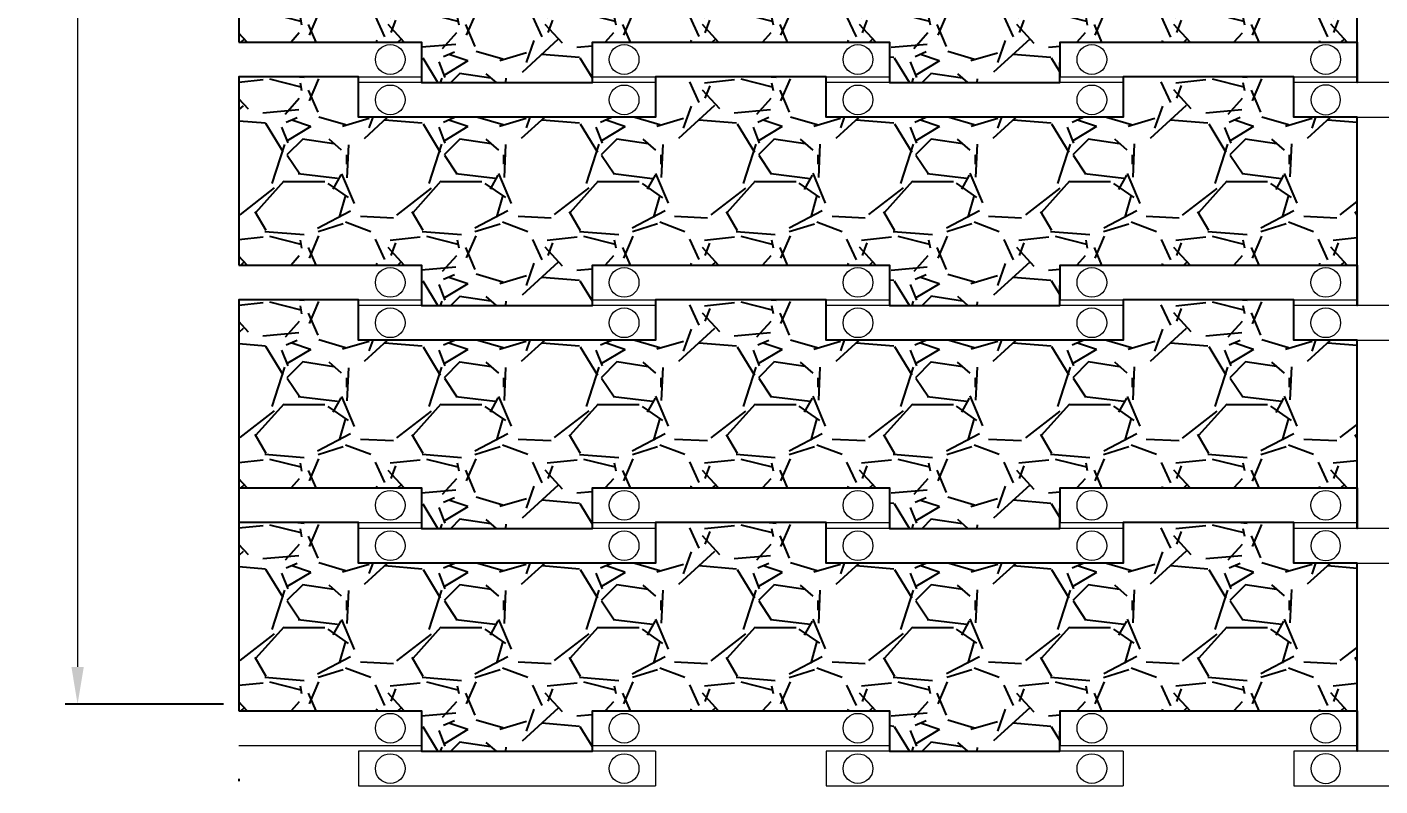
# Model space of a CAD drawing. Header units: millimetres. Extents: x 2161 to 3506, y -1213 to -250.
# Drawn here: x 2323.9 to 2378.6, y -416.3 to -385.6 of the extents above; entities that cross this region are included whole.
import ezdxf

# ---------------------------------------------------------------- set-up
doc = ezdxf.new("R2010")
doc.units = ezdxf.units.MM
doc.linetypes.add('DASHDOT', pattern=[25.4, 12.7, -6.35, 0, -6.35])
doc.styles.add('стиль', font='TAHOMA.TTF')
doc.dimstyles.new('Копия DIN', dxfattribs={"dimtxt": 2, "dimasz": 2.5, "dimexe": 0.5, "dimexo": 0.625, "dimtad": 0, "dimdec": 0, "dimlfac": 100, "dimzin": 4, "dimdsep": 46, "dimtxsty": 'стиль', "dimcen": 2.5, "dimclre": 256, "dimclrt": 256, "dimadec": 0, "dimazin": 2, "dimtfac": 1, "dimtdec": 0, "dimtmove": 0, "dimatfit": 3, "dimfxl": 0, "dimtvp": 1, "dimtolj": 1, "dimtzin": 0, "dimlwd": 0, "dimarcsym": 0})

# ---------------------------------------------------------------- blocks, each defined once
blk = doc.blocks.new('рядст22')
at = {"lineweight": 15}
h = blk.add_hatch(color=9, dxfattribs=at)
edge = h.paths.add_edge_path()
edge.add_arc((3498.654323194866, -915.3758290126847), 0.6, 0, 360)
h = blk.add_hatch(color=9, dxfattribs=at)
edge = h.paths.add_edge_path()
edge.add_arc((3508.104323194866, -915.3758290126847), 0.6, 0, 360)
h = blk.add_hatch(color=9, dxfattribs=at)
edge = h.paths.add_edge_path()
edge.add_arc((3508.104323194866, -915.3758290126847), 0.6, 0, 360)
h = blk.add_hatch(color=9, dxfattribs=at)
edge = h.paths.add_edge_path()
edge.add_arc((3517.554323194865, -915.3758290126847), 0.6, 0, 360)
h = blk.add_hatch(color=9, dxfattribs=at)
edge = h.paths.add_edge_path()
edge.add_arc((3527.004323194865, -915.3758290126847), 0.6, 0, 360)
h = blk.add_hatch(color=9, dxfattribs=at)
edge = h.paths.add_edge_path()
edge.add_arc((3527.004323194865, -915.3758290126847), 0.6, 0, 360)
h = blk.add_hatch(color=9, dxfattribs=at)
edge = h.paths.add_edge_path()
edge.add_arc((3536.454323194865, -915.3758290126847), 0.6, 0, 360)
h = blk.add_hatch(color=9, dxfattribs=at)
edge = h.paths.add_edge_path()
edge.add_arc((3498.654323194866, -917.0058290126846), 0.6, 0, 360)
h = blk.add_hatch(color=9, dxfattribs=at)
edge = h.paths.add_edge_path()
edge.add_arc((3508.104323194866, -917.0058290126846), 0.6, 0, 360)
h = blk.add_hatch(color=9, dxfattribs=at)
edge = h.paths.add_edge_path()
edge.add_arc((3517.554323194865, -917.0058290126846), 0.6, 0, 360)
h = blk.add_hatch(color=9, dxfattribs=at)
edge = h.paths.add_edge_path()
edge.add_arc((3527.004323194865, -917.0058290126846), 0.6, 0, 360)
at = {"color": 7, "lineweight": 15}
for p, q in [((3487.922065069391, -914.6758290126846), (3499.922065069391, -914.6758290126845)), ((3487.922065069391, -916.0758290126847), (3487.922065069391, -914.6758290126846)), ((3499.922065069391, -916.0758290126847), (3499.922065069391, -914.6758290126846)), ((3506.822065069391, -914.6758290126846), (3518.82206506939, -914.6758290126845)), ((3506.822065069391, -916.0758290126847), (3506.822065069391, -914.6758290126846)), ((3518.822065069391, -916.0758290126847), (3518.822065069391, -914.6758290126846)), ((3525.72206506939, -914.6758290126846), (3537.72206506939, -914.6758290126845)), ((3525.72206506939, -916.0758290126847), (3525.72206506939, -914.6758290126846)), ((3537.72206506939, -916.0758290126847), (3537.72206506939, -914.6758290126846)), ((3499.922065069391, -916.0758290126845), (3487.922065069391, -916.0758290126847)), ((3518.82206506939, -916.0758290126845), (3506.822065069391, -916.0758290126847)), ((3537.72206506939, -916.0758290126845), (3525.72206506939, -916.0758290126847)), ((3497.372065069391, -916.3058290126845), (3509.37206506939, -916.3058290126844)), ((3497.372065069391, -917.7058290126846), (3497.372065069391, -916.3058290126845)), ((3509.372065069391, -917.7058290126846), (3509.372065069391, -916.3058290126845)), ((3516.27206506939, -916.3058290126845), (3528.27206506939, -916.3058290126844)), ((3516.27206506939, -917.7058290126846), (3516.27206506939, -916.3058290126845)), ((3528.27206506939, -917.7058290126846), (3528.27206506939, -916.3058290126845)), ((3509.37206506939, -917.7058290126844), (3497.372065069391, -917.7058290126846)), ((3528.27206506939, -917.7058290126844), (3516.27206506939, -917.7058290126846))]:
    blk.add_line(p, q, dxfattribs=at)
for centre in [(3489.204323194866, -915.3758290126847), (3498.654323194866, -915.3758290126847), (3508.104323194866, -915.3758290126847), (3508.104323194866, -915.3758290126847), (3517.554323194865, -915.3758290126847), (3527.004323194865, -915.3758290126847), (3527.004323194865, -915.3758290126847), (3536.454323194865, -915.3758290126847), (3498.654323194866, -917.0058290126846), (3508.104323194866, -917.0058290126846), (3517.554323194865, -917.0058290126846), (3527.004323194865, -917.0058290126846)]:
    blk.add_circle(centre, 0.6, dxfattribs=at)
blk = doc.blocks.new('*D453')
at = {"linetype": 'ByBlock', "lineweight": -2}
for p, q in [((2331.8555523496, -332.9504676574436), (2325.466018987475, -332.9504676574436)), ((2331.855552349599, -412.9504676574436), (2325.466018987475, -412.9504676574436))]:
    blk.add_line(p, q, dxfattribs=at)
at = {"color": 0, "linetype": 'ByBlock', "lineweight": 0}
blk.add_line((2325.966018987475, -334.4504676574436), (2325.966018987475, -411.4504676574436), dxfattribs=at)
at = {"color": 0, "lineweight": -2}
for points in [[(2325.716018987475, -334.4504676574436), (2326.216018987475, -334.4504676574436), (2325.966018987475, -332.9504676574436)], [(2325.716018987475, -411.4504676574436), (2326.216018987475, -411.4504676574436), (2325.966018987475, -412.9504676574436)]]:
    blk.add_solid(points, dxfattribs=at)
at = {"layer": 'Defpoints', "color": 0, "lineweight": -2}
for p in [(2332.4805523496, -332.9504676574436), (2325.966018987475, -412.9504676574436), (2332.480552349599, -412.9504676574436)]:
    blk.add_point(p, dxfattribs=at)
at = {"lineweight": 0, "insert": (2324.711217107018, -372.9504676574433), "char_height": 1.2, "attachment_point": 5, "rotation": 90, "style": 'стиль'}
blk.add_mtext('\\A1;8000', dxfattribs=at)

msp = doc.modelspace()

# ---------------------------------------------------------------- hatches: boundary and pattern name
at = {"linetype": 'ByBlock', "lineweight": -2}
h = msp.add_hatch(dxfattribs=at)
h.set_pattern_fill('GRAVEL', color=256, scale=0.25, style=0)
h.set_pattern_definition([(228.0128, (4.572, 33.35), (-50.80004316474002, -57.15007022378144), [0.8543025, -84.57625]), (184.9697, (4.0005, 32.715), (76.20012326544781, 6.349955188468646), [1.4660125, -145.135]), (132.5104, (2.54, 32.588), (63.49995379582924, -69.85006823115103), [1.033705, -102.33675]), (267.2737, (0.0635, 31.0005), (6.349972427070432, 126.9999591334161), [1.3350125, -132.166]), (292.8337, (0, 29.667), (-31.75009013875476, 76.20004332512778), [1.309085, -129.5995]), (357.2737, (0.508, 28.4605), (-126.9999591334161, 6.349972427070438), [1.3350125, -132.166]), (37.6942, (1.8415, 28.397), (-82.55005215309983, -63.49994339246223), [1.765485, -174.78275]), (72.2553, (3.2385, 29.4765), (44.45008891366799, 139.700040515091), [1.6668, -165.01325]), (121.4296, (3.7465, 31.064), (-50.8000130881612, 82.54990289993172), [1.3395325, -132.61375]), (175.2364, (3.048, 32.207), (69.84994513263614, -6.349940406802889), [1.5292825, -74.93474999999998]), (222.3974, (1.524, 32.334), (-76.20000229309927, -69.84990912659242), [1.977695, -195.792]), (138.8141, (6.35, 30.937), (-44.44997168556184, 38.09994139281001), [0.6750125, -66.8265]), (171.4692, (5.842000000000001, 31.3815), (82.5498739889785, -12.70003200011425), [1.284204999999999, -127.1365]), (225, (4.572, 31.572), (-1.332267629550188e-15, -6.349995671750493), [0.8980225000000001, -8.082225]), (203.1986, (4.1275, 32.334), (31.75010706397708, 12.70005568576566), [0.4836025, -47.87649999999999]), (291.8014, (3.683, 32.1435), (-6.350004454736273, 19.05001227182966), [0.6839149999999999, -33.512]), (30.9638, (3.937, 31.5085), (19.04997988702057, 12.70000989665138), [1.1108, -35.91574999999998]), (161.5651, (4.8895, 32.08), (12.70000579545245, -6.349990556162692), [0.8032175, -19.27725]), (16.38950000000001, (0, 32.1435), (63.50003503492338, 19.04996037491951), [1.12522, -111.397]), (70.3462, (1.0795, 32.461), (-25.39992922169127, -69.8499012213625), [0.9439975, -93.45549999999999]), (293.1986, (4.8895, 33.35), (-12.70005568576566, 31.75010706397708), [0.9672, -47.393]), (343.6105, (5.270499999999999, 32.461), (-63.50003503492337, 19.04996037491953), [1.12522, -111.397]), (339.444, (0, 28.2065), (-31.75003941063978, 12.69998459012534), [1.0850875, -53.16925000000001]), (294.7751, (1.016, 27.8255), (-31.7499260090671, 69.84996756539168), [0.9091799999999997, -90.00899999999997]), (66.80140000000002, (4.953, 27), (12.70005568576567, 31.75010706397708), [0.9672, -47.393]), (17.35400000000001, (5.334, 27.889), (-82.5500044546499, -25.39996168901408), [1.0644575, -105.381]), (69.444, (1.8415, 27), (-12.69998459012536, -31.75003941063977), [0.5425449999999999, -53.712]), (101.3099, (4.572, 27), (-6.349968657218371, 25.39991865225655), [0.3237875, -32.05499999999999]), (165.9638, (4.508500000000001, 27.3175), (19.05001338674293, -6.349989010309104), [1.309085, -24.872625]), (186.0090000000001, (3.2385, 27.635), (63.49990636106987, 6.349985171369646), [1.2131675, -120.1035]), (303.6901, (3.937, 30.937), (-6.350002178268082, 12.6999877480796), [0.91581, -21.97945]), (353.1572, (4.445, 30.175), (107.9500446416086, -12.7000568791371), [1.5988925, -158.29]), (60.94540000000001, (6.0325, 29.9845), (-25.39994091457272, -44.44989402708531), [0.65377, -64.7235]), (90, (6.35, 30.556), (-6.35, 6.35), [0.381, -5.968999999999999]), (120.2564, (3.1115, 27.8255), (25.39994616709028, -44.44997758119391), [0.8821674999999999, -87.33475]), (48.01279999999999, (2.667, 28.5875), (50.80004316474002, 57.15007022378145), [1.7086075, -83.72200000000001]), (0, (3.81, 29.8575), (6.35, 6.35), [1.651, -4.699]), (325.3048, (5.461, 29.8575), (-63.49988997738422, 44.45000422621191), [1.004025, -99.39825]), (254.0546, (6.2865, 29.286), (-6.350016199253686, -25.40006050800907), [0.9245725, -45.30425]), (207.646, (6.0325, 28.397), (-120.6499576225568, -63.50003993680848), [1.5053625, -149.03125]), (175.4261, (4.699, 27.6985), (-82.55001901186877, 6.349969278048655), [1.5925725, -157.6644999999999]), (175.4261, (4.699, 27.6985), (-82.55001901186877, 6.349969278048655), [1.5925725, -157.6644999999999])])
h.paths.add_polyline_path([(2332.480552349599, -386.2234293829139), (2339.867108572833, -386.223429382914), (2339.867108572833, -387.853429382914), (2346.771608610634, -387.8534293829142), (2346.771608610634, -386.2234293829142), (2358.767108572833, -386.2234293829143), (2358.767108572833, -387.8534293829143), (2365.657989608119, -387.8534293829145), (2365.667108572833, -386.2234293829144), (2377.667108572833, -386.2234293829147), (2377.667108572833, -387.8534293829147), (2377.667108572833, -380.2534293829148), (2375.117108572832, -380.2534293829148), (2375.117108572832, -378.6234293829147), (2368.217108572832, -378.6234293829147), (2368.217108572832, -380.2534293829144), (2356.217108572832, -380.2534293829144), (2356.217108572832, -378.6234293829143), (2349.317108572833, -378.6234293829143), (2349.317108572833, -380.2534293829141), (2337.317108572833, -380.2534293829141), (2337.317108572833, -378.623429382914), (2332.480552349599, -378.623429382914)])
h = msp.add_hatch(dxfattribs=at)
h.set_pattern_fill('GRAVEL', color=256, scale=0.25, style=0)
h.set_pattern_definition([(228.0128, (4.572, 24.35), (-50.80004316474002, -57.15007022378144), [0.8543025, -84.57625]), (184.9697, (4.0005, 23.715), (76.20012326544781, 6.349955188468646), [1.4660125, -145.135]), (132.5104, (2.54, 23.588), (63.49995379582924, -69.85006823115103), [1.033705, -102.33675]), (267.2737, (0.0635, 22.0005), (6.349972427070432, 126.9999591334161), [1.3350125, -132.166]), (292.8337, (0, 20.667), (-31.75009013875476, 76.20004332512778), [1.309085, -129.5995]), (357.2737, (0.508, 19.4605), (-126.9999591334161, 6.349972427070438), [1.3350125, -132.166]), (37.6942, (1.8415, 19.397), (-82.55005215309983, -63.49994339246223), [1.765485, -174.78275]), (72.2553, (3.2385, 20.4765), (44.45008891366799, 139.700040515091), [1.6668, -165.01325]), (121.4296, (3.7465, 22.064), (-50.8000130881612, 82.54990289993172), [1.3395325, -132.61375]), (175.2364, (3.048, 23.207), (69.84994513263614, -6.349940406802889), [1.5292825, -74.93474999999998]), (222.3974, (1.524, 23.334), (-76.20000229309927, -69.84990912659242), [1.977695, -195.792]), (138.8141, (6.35, 21.937), (-44.44997168556184, 38.09994139281001), [0.6750125, -66.8265]), (171.4692, (5.842000000000001, 22.3815), (82.5498739889785, -12.70003200011425), [1.284204999999999, -127.1365]), (225, (4.572, 22.572), (-1.332267629550188e-15, -6.349995671750493), [0.8980225000000001, -8.082225]), (203.1986, (4.1275, 23.334), (31.75010706397708, 12.70005568576566), [0.4836025, -47.87649999999999]), (291.8014, (3.683, 23.1435), (-6.350004454736273, 19.05001227182966), [0.6839149999999999, -33.512]), (30.9638, (3.937, 22.5085), (19.04997988702057, 12.70000989665138), [1.1108, -35.91574999999998]), (161.5651, (4.8895, 23.08), (12.70000579545245, -6.349990556162692), [0.8032175, -19.27725]), (16.38950000000001, (0, 23.1435), (63.50003503492338, 19.04996037491951), [1.12522, -111.397]), (70.3462, (1.0795, 23.461), (-25.39992922169127, -69.8499012213625), [0.9439975, -93.45549999999999]), (293.1986, (4.8895, 24.35), (-12.70005568576566, 31.75010706397708), [0.9672, -47.393]), (343.6105, (5.270499999999999, 23.461), (-63.50003503492337, 19.04996037491953), [1.12522, -111.397]), (339.444, (0, 19.2065), (-31.75003941063978, 12.69998459012534), [1.0850875, -53.16925000000001]), (294.7751, (1.016, 18.8255), (-31.7499260090671, 69.84996756539168), [0.9091799999999997, -90.00899999999997]), (66.80140000000002, (4.953, 18), (12.70005568576567, 31.75010706397708), [0.9672, -47.393]), (17.35400000000001, (5.334, 18.889), (-82.5500044546499, -25.39996168901408), [1.0644575, -105.381]), (69.444, (1.8415, 18), (-12.69998459012536, -31.75003941063977), [0.5425449999999999, -53.712]), (101.3099, (4.572, 18), (-6.349968657218371, 25.39991865225655), [0.3237875, -32.05499999999999]), (165.9638, (4.508500000000001, 18.3175), (19.05001338674293, -6.349989010309104), [1.309085, -24.872625]), (186.0090000000001, (3.2385, 18.635), (63.49990636106987, 6.349985171369646), [1.2131675, -120.1035]), (303.6901, (3.937, 21.937), (-6.350002178268082, 12.6999877480796), [0.91581, -21.97945]), (353.1572, (4.445, 21.175), (107.9500446416086, -12.7000568791371), [1.5988925, -158.29]), (60.94540000000001, (6.0325, 20.9845), (-25.39994091457272, -44.44989402708531), [0.65377, -64.7235]), (90, (6.35, 21.556), (-6.35, 6.35), [0.381, -5.968999999999999]), (120.2564, (3.1115, 18.8255), (25.39994616709028, -44.44997758119391), [0.8821674999999999, -87.33475]), (48.01279999999999, (2.667, 19.5875), (50.80004316474002, 57.15007022378145), [1.7086075, -83.72200000000001]), (0, (3.81, 20.8575), (6.35, 6.35), [1.651, -4.699]), (325.3048, (5.461, 20.8575), (-63.49988997738422, 44.45000422621191), [1.004025, -99.39825]), (254.0546, (6.2865, 20.286), (-6.350016199253686, -25.40006050800907), [0.9245725, -45.30425]), (207.646, (6.0325, 19.397), (-120.6499576225568, -63.50003993680848), [1.5053625, -149.03125]), (175.4261, (4.699, 18.6985), (-82.55001901186877, 6.349969278048655), [1.5925725, -157.6644999999999]), (175.4261, (4.699, 18.6985), (-82.55001901186877, 6.349969278048655), [1.5925725, -157.6644999999999])])
h.paths.add_polyline_path([(2332.480552349599, -395.2234293829139), (2339.867108572833, -395.223429382914), (2339.867108572833, -396.853429382914), (2346.771608610634, -396.8534293829142), (2346.771608610634, -395.2234293829142), (2358.767108572833, -395.2234293829143), (2358.767108572833, -396.8534293829143), (2365.657989608119, -396.8534293829145), (2365.667108572833, -395.2234293829144), (2377.667108572833, -395.2234293829147), (2377.667108572833, -396.8534293829147), (2377.667108572833, -389.2534293829148), (2375.117108572832, -389.2534293829148), (2375.117108572832, -387.6234293829147), (2368.217108572832, -387.6234293829147), (2368.217108572832, -389.2534293829144), (2356.217108572832, -389.2534293829144), (2356.217108572832, -387.6234293829143), (2349.317108572833, -387.6234293829143), (2349.317108572833, -389.2534293829141), (2337.317108572833, -389.2534293829141), (2337.317108572833, -387.623429382914), (2332.480552349599, -387.623429382914)])
h = msp.add_hatch(dxfattribs=at)
h.set_pattern_fill('GRAVEL', color=256, scale=0.25, style=0)
h.set_pattern_definition([(228.0128, (4.572, 15.35), (-50.80004316474002, -57.15007022378144), [0.8543025, -84.57625]), (184.9697, (4.0005, 14.715), (76.20012326544781, 6.349955188468646), [1.4660125, -145.135]), (132.5104, (2.54, 14.588), (63.49995379582924, -69.85006823115103), [1.033705, -102.33675]), (267.2737, (0.0635, 13.0005), (6.349972427070432, 126.9999591334161), [1.3350125, -132.166]), (292.8337, (0, 11.667), (-31.75009013875476, 76.20004332512778), [1.309085, -129.5995]), (357.2737, (0.508, 10.4605), (-126.9999591334161, 6.349972427070438), [1.3350125, -132.166]), (37.6942, (1.8415, 10.397), (-82.55005215309983, -63.49994339246223), [1.765485, -174.78275]), (72.2553, (3.2385, 11.4765), (44.45008891366799, 139.700040515091), [1.6668, -165.01325]), (121.4296, (3.7465, 13.064), (-50.8000130881612, 82.54990289993172), [1.3395325, -132.61375]), (175.2364, (3.048, 14.207), (69.84994513263614, -6.349940406802889), [1.5292825, -74.93474999999998]), (222.3974, (1.524, 14.334), (-76.20000229309927, -69.84990912659242), [1.977695, -195.792]), (138.8141, (6.35, 12.937), (-44.44997168556184, 38.09994139281001), [0.6750125, -66.8265]), (171.4692, (5.842000000000001, 13.3815), (82.5498739889785, -12.70003200011425), [1.284204999999999, -127.1365]), (225, (4.572, 13.572), (-1.332267629550188e-15, -6.349995671750493), [0.8980225000000001, -8.082225]), (203.1986, (4.1275, 14.334), (31.75010706397708, 12.70005568576566), [0.4836025, -47.87649999999999]), (291.8014, (3.683, 14.1435), (-6.350004454736273, 19.05001227182966), [0.6839149999999999, -33.512]), (30.9638, (3.937, 13.5085), (19.04997988702057, 12.70000989665138), [1.1108, -35.91574999999998]), (161.5651, (4.8895, 14.08), (12.70000579545245, -6.349990556162692), [0.8032175, -19.27725]), (16.38950000000001, (0, 14.1435), (63.50003503492338, 19.04996037491951), [1.12522, -111.397]), (70.3462, (1.0795, 14.461), (-25.39992922169127, -69.8499012213625), [0.9439975, -93.45549999999999]), (293.1986, (4.8895, 15.35), (-12.70005568576566, 31.75010706397708), [0.9672, -47.393]), (343.6105, (5.270499999999999, 14.461), (-63.50003503492337, 19.04996037491953), [1.12522, -111.397]), (339.444, (0, 10.2065), (-31.75003941063978, 12.69998459012534), [1.0850875, -53.16925000000001]), (294.7751, (1.016, 9.8255), (-31.7499260090671, 69.84996756539168), [0.9091799999999997, -90.00899999999997]), (66.80140000000002, (4.953, 9), (12.70005568576567, 31.75010706397708), [0.9672, -47.393]), (17.35400000000001, (5.334, 9.889), (-82.5500044546499, -25.39996168901408), [1.0644575, -105.381]), (69.444, (1.8415, 9), (-12.69998459012536, -31.75003941063977), [0.5425449999999999, -53.712]), (101.3099, (4.572, 9), (-6.349968657218371, 25.39991865225655), [0.3237875, -32.05499999999999]), (165.9638, (4.508500000000001, 9.3175), (19.05001338674293, -6.349989010309104), [1.309085, -24.872625]), (186.0090000000001, (3.2385, 9.635), (63.49990636106987, 6.349985171369646), [1.2131675, -120.1035]), (303.6901, (3.937, 12.937), (-6.350002178268082, 12.6999877480796), [0.91581, -21.97945]), (353.1572, (4.445, 12.175), (107.9500446416086, -12.7000568791371), [1.5988925, -158.29]), (60.94540000000001, (6.0325, 11.9845), (-25.39994091457272, -44.44989402708531), [0.65377, -64.7235]), (90, (6.35, 12.556), (-6.35, 6.35), [0.381, -5.968999999999999]), (120.2564, (3.1115, 9.8255), (25.39994616709028, -44.44997758119391), [0.8821674999999999, -87.33475]), (48.01279999999999, (2.667, 10.5875), (50.80004316474002, 57.15007022378145), [1.7086075, -83.72200000000001]), (0, (3.81, 11.8575), (6.35, 6.35), [1.651, -4.699]), (325.3048, (5.461, 11.8575), (-63.49988997738422, 44.45000422621191), [1.004025, -99.39825]), (254.0546, (6.2865, 11.286), (-6.350016199253686, -25.40006050800907), [0.9245725, -45.30425]), (207.646, (6.0325, 10.397), (-120.6499576225568, -63.50003993680848), [1.5053625, -149.03125]), (175.4261, (4.699, 9.6985), (-82.55001901186877, 6.349969278048655), [1.5925725, -157.6644999999999]), (175.4261, (4.699, 9.6985), (-82.55001901186877, 6.349969278048655), [1.5925725, -157.6644999999999])])
h.paths.add_polyline_path([(2332.480552349599, -404.2234293829139), (2339.867108572833, -404.223429382914), (2339.867108572833, -405.853429382914), (2346.771608610634, -405.8534293829142), (2346.771608610634, -404.2234293829142), (2358.767108572833, -404.2234293829143), (2358.767108572833, -405.8534293829143), (2365.657989608119, -405.8534293829145), (2365.667108572833, -404.2234293829144), (2377.667108572833, -404.2234293829147), (2377.667108572833, -405.8534293829147), (2377.667108572833, -398.2534293829148), (2375.117108572832, -398.2534293829148), (2375.117108572832, -396.6234293829147), (2368.217108572832, -396.6234293829147), (2368.217108572832, -398.2534293829144), (2356.217108572832, -398.2534293829144), (2356.217108572832, -396.6234293829143), (2349.317108572833, -396.6234293829143), (2349.317108572833, -398.2534293829141), (2337.317108572833, -398.2534293829141), (2337.317108572833, -396.623429382914), (2332.480552349599, -396.623429382914)])
h = msp.add_hatch(dxfattribs=at)
h.set_pattern_fill('GRAVEL', color=256, scale=0.25, style=0)
h.set_pattern_definition([(228.0128, (4.572, 6.35), (-50.80004316474002, -57.15007022378144), [0.8543025, -84.57625]), (184.9697, (4.0005, 5.715), (76.20012326544781, 6.349955188468646), [1.4660125, -145.135]), (132.5104, (2.54, 5.587999999999999), (63.49995379582924, -69.85006823115103), [1.033705, -102.33675]), (267.2737, (0.0635, 4.0005), (6.349972427070432, 126.9999591334161), [1.3350125, -132.166]), (292.8337, (0, 2.667), (-31.75009013875476, 76.20004332512778), [1.309085, -129.5995]), (357.2737, (0.508, 1.4605), (-126.9999591334161, 6.349972427070438), [1.3350125, -132.166]), (37.6942, (1.8415, 1.397), (-82.55005215309983, -63.49994339246223), [1.765485, -174.78275]), (72.2553, (3.2385, 2.4765), (44.45008891366799, 139.700040515091), [1.6668, -165.01325]), (121.4296, (3.7465, 4.064), (-50.8000130881612, 82.54990289993172), [1.3395325, -132.61375]), (175.2364, (3.048, 5.207000000000001), (69.84994513263614, -6.349940406802889), [1.5292825, -74.93475]), (222.3974, (1.524, 5.334), (-76.20000229309927, -69.84990912659242), [1.977695, -195.792]), (138.8141, (6.35, 3.937), (-44.44997168556184, 38.09994139281001), [0.6750125, -66.8265]), (171.4692, (5.842000000000001, 4.3815), (82.5498739889785, -12.70003200011425), [1.284205, -127.1365]), (225, (4.572, 4.572), (-1.332267629550188e-15, -6.349995671750493), [0.8980225000000001, -8.082225]), (203.1986, (4.1275, 5.334), (31.75010706397708, 12.70005568576566), [0.4836025, -47.87649999999999]), (291.8014, (3.683, 5.1435), (-6.350004454736273, 19.05001227182966), [0.6839149999999999, -33.512]), (30.9638, (3.937, 4.508500000000001), (19.04997988702057, 12.70000989665138), [1.1108, -35.91574999999999]), (161.5651, (4.8895, 5.08), (12.70000579545245, -6.349990556162692), [0.8032175, -19.27725]), (16.38950000000001, (0, 5.1435), (63.50003503492338, 19.04996037491951), [1.12522, -111.397]), (70.3462, (1.0795, 5.461), (-25.39992922169127, -69.8499012213625), [0.9439975, -93.45549999999999]), (293.1986, (4.8895, 6.35), (-12.70005568576566, 31.75010706397708), [0.9672, -47.393]), (343.6105, (5.270499999999999, 5.461), (-63.50003503492337, 19.04996037491953), [1.12522, -111.397]), (339.444, (0, 1.2065), (-31.75003941063978, 12.69998459012534), [1.0850875, -53.16925000000001]), (294.7751, (1.016, 0.8255), (-31.7499260090671, 69.84996756539168), [0.9091799999999998, -90.00899999999999]), (66.80140000000002, (4.953, 0), (12.70005568576567, 31.75010706397708), [0.9672, -47.393]), (17.354, (5.334, 0.889), (-82.5500044546499, -25.39996168901408), [1.0644575, -105.381]), (69.444, (1.8415, 0), (-12.69998459012536, -31.75003941063977), [0.5425449999999999, -53.712]), (101.3099, (4.572, 0), (-6.349968657218371, 25.39991865225655), [0.3237875, -32.055]), (165.9638, (4.508500000000001, 0.3175), (19.05001338674293, -6.349989010309104), [1.309085, -24.872625]), (186.0090000000001, (3.2385, 0.635), (63.49990636106987, 6.349985171369646), [1.2131675, -120.1035]), (303.6901, (3.937, 3.937), (-6.350002178268082, 12.6999877480796), [0.91581, -21.97945]), (353.1572, (4.445, 3.175), (107.9500446416086, -12.7000568791371), [1.5988925, -158.29]), (60.94540000000001, (6.0325, 2.9845), (-25.39994091457272, -44.44989402708531), [0.65377, -64.7235]), (90, (6.35, 3.556), (-6.35, 6.35), [0.381, -5.968999999999999]), (120.2564, (3.1115, 0.8255), (25.39994616709028, -44.44997758119391), [0.8821674999999999, -87.33475]), (48.01279999999999, (2.667, 1.5875), (50.80004316474002, 57.15007022378145), [1.7086075, -83.72200000000001]), (0, (3.81, 2.8575), (6.35, 6.35), [1.651, -4.699]), (325.3048, (5.461, 2.8575), (-63.49988997738422, 44.45000422621191), [1.004025, -99.39825]), (254.0546, (6.2865, 2.286), (-6.350016199253686, -25.40006050800907), [0.9245725, -45.30425]), (207.646, (6.0325, 1.397), (-120.6499576225568, -63.50003993680848), [1.5053625, -149.03125]), (175.4261, (4.699, 0.6984999999999999), (-82.55001901186877, 6.349969278048655), [1.5925725, -157.6645]), (175.4261, (4.699, 0.6984999999999999), (-82.55001901186877, 6.349969278048655), [1.5925725, -157.6645])])
h.paths.add_polyline_path([(2332.480552349599, -413.2234293829139), (2339.867108572833, -413.223429382914), (2339.867108572833, -414.853429382914), (2346.771608610634, -414.8534293829142), (2346.771608610634, -413.2234293829142), (2358.767108572833, -413.2234293829143), (2358.767108572833, -414.8534293829143), (2365.657989608119, -414.8534293829145), (2365.667108572833, -413.2234293829144), (2377.667108572833, -413.2234293829147), (2377.667108572833, -414.8534293829147), (2377.667108572833, -407.2534293829148), (2375.117108572832, -407.2534293829148), (2375.117108572832, -405.6234293829147), (2368.217108572832, -405.6234293829147), (2368.217108572832, -407.2534293829144), (2356.217108572832, -407.2534293829144), (2356.217108572832, -405.6234293829143), (2349.317108572833, -405.6234293829143), (2349.317108572833, -407.2534293829141), (2337.317108572833, -407.2534293829141), (2337.317108572833, -405.623429382914), (2332.480552349599, -405.623429382914)])

# ---------------------------------------------------------------- linework, layer by layer
at = {"color": 7, "linetype": 'DASHDOT'}
msp.add_line((2332.4805523496, -294.9167544499996), (2332.480552349599, -456.1618862793912), dxfattribs=at)
at = {"color": 7, "lineweight": 15}
for p, q in [((2339.867108572833, -386.223429382914), (2332.480552349599, -386.2234293829139)), ((2339.867108572834, -386.2234293829138), (2339.867108572834, -387.6234293829139)), ((2358.767108572833, -386.2234293829143), (2346.767108572833, -386.2234293829141)), ((2346.767108572833, -386.2234293829141), (2346.767108572833, -387.6234293829142)), ((2358.767108572833, -386.2234293829141), (2358.767108572833, -387.6234293829142)), ((2377.667108572832, -386.2234293829147), (2365.667108572833, -386.2234293829144)), ((2365.667108572833, -386.2234293829144), (2365.667108572833, -387.6234293829145)), ((2377.667108572833, -386.2234293829144), (2377.667108572833, -387.6234293829145)), ((2332.480552349599, -387.623429382914), (2339.867108572833, -387.623429382914)), ((2349.317108572833, -387.8534293829142), (2337.317108572833, -387.853429382914)), ((2337.317108572833, -387.853429382914), (2337.317108572833, -389.2534293829141)), ((2346.767108572833, -387.6234293829142), (2358.767108572833, -387.6234293829143)), ((2349.317108572833, -387.853429382914), (2349.317108572833, -389.2534293829141)), ((2368.217108572832, -387.8534293829146), (2356.217108572832, -387.8534293829143)), ((2356.217108572832, -387.8534293829143), (2356.217108572832, -389.2534293829144)), ((2365.667108572833, -387.6234293829145), (2377.667108572832, -387.6234293829147)), ((2368.217108572832, -387.8534293829143), (2368.217108572832, -389.2534293829144)), ((2337.317108572833, -389.2534293829141), (2349.317108572833, -389.2534293829142)), ((2356.217108572832, -389.2534293829144), (2368.217108572832, -389.2534293829145)), ((2339.867108572833, -395.223429382914), (2332.480552349599, -395.2234293829139)), ((2339.867108572834, -395.2234293829138), (2339.867108572834, -396.6234293829139)), ((2358.767108572833, -395.2234293829143), (2346.767108572833, -395.2234293829141)), ((2346.767108572833, -395.2234293829141), (2346.767108572833, -396.6234293829142)), ((2358.767108572833, -395.2234293829141), (2358.767108572833, -396.6234293829142)), ((2377.667108572832, -395.2234293829147), (2365.667108572833, -395.2234293829144)), ((2365.667108572833, -395.2234293829144), (2365.667108572833, -396.6234293829145)), ((2377.667108572833, -395.2234293829144), (2377.667108572833, -396.6234293829145)), ((2332.480552349599, -396.623429382914), (2339.867108572833, -396.623429382914)), ((2349.317108572833, -396.8534293829142), (2337.317108572833, -396.853429382914)), ((2337.317108572833, -396.853429382914), (2337.317108572833, -398.2534293829141)), ((2346.767108572833, -396.6234293829142), (2358.767108572833, -396.6234293829143)), ((2349.317108572833, -396.853429382914), (2349.317108572833, -398.2534293829141)), ((2368.217108572832, -396.8534293829146), (2356.217108572832, -396.8534293829143)), ((2356.217108572832, -396.8534293829143), (2356.217108572832, -398.2534293829144)), ((2365.667108572833, -396.6234293829145), (2377.667108572832, -396.6234293829147)), ((2368.217108572832, -396.8534293829143), (2368.217108572832, -398.2534293829144)), ((2387.117108572832, -396.8534293829149), (2375.117108572832, -396.8534293829147)), ((2375.117108572832, -396.8534293829147), (2375.117108572832, -398.2534293829148)), ((2337.317108572833, -398.2534293829141), (2349.317108572833, -398.2534293829142)), ((2356.217108572832, -398.2534293829144), (2368.217108572832, -398.2534293829145)), ((2375.117108572832, -398.2534293829148), (2387.117108572832, -398.2534293829149)), ((2339.867108572833, -404.223429382914), (2332.480552349599, -404.2234293829139)), ((2339.867108572834, -404.2234293829138), (2339.867108572834, -405.6234293829139)), ((2358.767108572833, -404.2234293829143), (2346.767108572833, -404.2234293829141)), ((2346.767108572833, -404.2234293829141), (2346.767108572833, -405.6234293829142)), ((2358.767108572833, -404.2234293829141), (2358.767108572833, -405.6234293829142)), ((2377.667108572832, -404.2234293829147), (2365.667108572833, -404.2234293829144)), ((2365.667108572833, -404.2234293829144), (2365.667108572833, -405.6234293829145)), ((2377.667108572833, -404.2234293829144), (2377.667108572833, -405.6234293829145)), ((2332.480552349599, -405.623429382914), (2339.867108572833, -405.623429382914)), ((2349.317108572833, -405.8534293829142), (2337.317108572833, -405.853429382914)), ((2337.317108572833, -405.853429382914), (2337.317108572833, -407.2534293829141)), ((2346.767108572833, -405.6234293829142), (2358.767108572833, -405.6234293829143)), ((2349.317108572833, -405.853429382914), (2349.317108572833, -407.2534293829141)), ((2368.217108572832, -405.8534293829146), (2356.217108572832, -405.8534293829143)), ((2356.217108572832, -405.8534293829143), (2356.217108572832, -407.2534293829144)), ((2365.667108572833, -405.6234293829145), (2377.667108572832, -405.6234293829147)), ((2368.217108572832, -405.8534293829143), (2368.217108572832, -407.2534293829144)), ((2337.317108572833, -407.2534293829141), (2349.317108572833, -407.2534293829142)), ((2356.217108572832, -407.2534293829144), (2368.217108572832, -407.2534293829145)), ((2339.867108572833, -413.223429382914), (2332.480552349599, -413.2234293829139)), ((2339.867108572834, -413.2234293829138), (2339.867108572834, -414.6234293829139)), ((2358.767108572833, -413.2234293829143), (2346.767108572833, -413.2234293829141)), ((2346.767108572833, -413.2234293829141), (2346.767108572833, -414.6234293829142)), ((2358.767108572833, -413.2234293829141), (2358.767108572833, -414.6234293829142)), ((2377.667108572832, -413.2234293829147), (2365.667108572833, -413.2234293829144)), ((2365.667108572833, -413.2234293829144), (2365.667108572833, -414.6234293829145)), ((2377.667108572833, -413.2234293829144), (2377.667108572833, -414.6234293829145)), ((2332.480552349599, -414.623429382914), (2339.867108572833, -414.623429382914)), ((2349.317108572833, -414.8534293829142), (2337.317108572833, -414.853429382914)), ((2337.317108572833, -414.853429382914), (2337.317108572833, -416.2534293829141)), ((2346.767108572833, -414.6234293829142), (2358.767108572833, -414.6234293829143)), ((2349.317108572833, -414.853429382914), (2349.317108572833, -416.2534293829141)), ((2368.217108572832, -414.8534293829146), (2356.217108572832, -414.8534293829143)), ((2356.217108572832, -414.8534293829143), (2356.217108572832, -416.2534293829144)), ((2365.667108572833, -414.6234293829145), (2377.667108572832, -414.6234293829147)), ((2368.217108572832, -414.8534293829143), (2368.217108572832, -416.2534293829144)), ((2337.317108572833, -416.2534293829141), (2349.317108572833, -416.2534293829142)), ((2356.217108572832, -416.2534293829144), (2368.217108572832, -416.2534293829145))]:
    msp.add_line(p, q, dxfattribs=at)
at = {"linetype": 'ByBlock', "lineweight": -2}
for points in [[(2332.480552349599, -386.2234293829139), (2339.867108572833, -386.223429382914), (2339.867108572833, -387.853429382914), (2346.771608610634, -387.8534293829142), (2346.771608610634, -386.2234293829142), (2358.767108572833, -386.2234293829143), (2358.767108572833, -387.8534293829143), (2365.657989608119, -387.8534293829145), (2365.667108572833, -386.2234293829144), (2377.667108572833, -386.2234293829147), (2377.667108572833, -387.8534293829147), (2377.667108572833, -380.2534293829148), (2375.117108572832, -380.2534293829148), (2375.117108572832, -378.6234293829147), (2368.217108572832, -378.6234293829147), (2368.217108572832, -380.2534293829144), (2356.217108572832, -380.2534293829144), (2356.217108572832, -378.6234293829143), (2349.317108572833, -378.6234293829143), (2349.317108572833, -380.2534293829141), (2337.317108572833, -380.2534293829141), (2337.317108572833, -378.623429382914), (2332.480552349599, -378.623429382914), (2332.480552349599, -386.2234293829139)], [(2332.480552349599, -395.2234293829139), (2339.867108572833, -395.223429382914), (2339.867108572833, -396.853429382914), (2346.771608610634, -396.8534293829142), (2346.771608610634, -395.2234293829142), (2358.767108572833, -395.2234293829143), (2358.767108572833, -396.8534293829143), (2365.657989608119, -396.8534293829145), (2365.667108572833, -395.2234293829144), (2377.667108572833, -395.2234293829147), (2377.667108572833, -396.8534293829147), (2377.667108572833, -389.2534293829148), (2375.117108572832, -389.2534293829148), (2375.117108572832, -387.6234293829147), (2368.217108572832, -387.6234293829147), (2368.217108572832, -389.2534293829144), (2356.217108572832, -389.2534293829144), (2356.217108572832, -387.6234293829143), (2349.317108572833, -387.6234293829143), (2349.317108572833, -389.2534293829141), (2337.317108572833, -389.2534293829141), (2337.317108572833, -387.623429382914), (2332.480552349599, -387.623429382914), (2332.480552349599, -395.2234293829139)], [(2332.480552349599, -404.2234293829139), (2339.867108572833, -404.223429382914), (2339.867108572833, -405.853429382914), (2346.771608610634, -405.8534293829142), (2346.771608610634, -404.2234293829142), (2358.767108572833, -404.2234293829143), (2358.767108572833, -405.8534293829143), (2365.657989608119, -405.8534293829145), (2365.667108572833, -404.2234293829144), (2377.667108572833, -404.2234293829147), (2377.667108572833, -405.8534293829147), (2377.667108572833, -398.2534293829148), (2375.117108572832, -398.2534293829148), (2375.117108572832, -396.6234293829147), (2368.217108572832, -396.6234293829147), (2368.217108572832, -398.2534293829144), (2356.217108572832, -398.2534293829144), (2356.217108572832, -396.6234293829143), (2349.317108572833, -396.6234293829143), (2349.317108572833, -398.2534293829141), (2337.317108572833, -398.2534293829141), (2337.317108572833, -396.623429382914), (2332.480552349599, -396.623429382914), (2332.480552349599, -404.2234293829139)], [(2332.480552349599, -413.2234293829139), (2339.867108572833, -413.223429382914), (2339.867108572833, -414.853429382914), (2346.771608610634, -414.8534293829142), (2346.771608610634, -413.2234293829142), (2358.767108572833, -413.2234293829143), (2358.767108572833, -414.8534293829143), (2365.657989608119, -414.8534293829145), (2365.667108572833, -413.2234293829144), (2377.667108572833, -413.2234293829147), (2377.667108572833, -414.8534293829147), (2377.667108572833, -407.2534293829148), (2375.117108572832, -407.2534293829148), (2375.117108572832, -405.6234293829147), (2368.217108572832, -405.6234293829147), (2368.217108572832, -407.2534293829144), (2356.217108572832, -407.2534293829144), (2356.217108572832, -405.6234293829143), (2349.317108572833, -405.6234293829143), (2349.317108572833, -407.2534293829141), (2337.317108572833, -407.2534293829141), (2337.317108572833, -405.623429382914), (2332.480552349599, -405.623429382914), (2332.480552349599, -413.2234293829139)]]:
    msp.add_lwpolyline(points, dxfattribs=at)
at = {"color": 7, "lineweight": 15}
for centre in [(2338.599366698308, -386.9234293829138), (2348.049366698308, -386.9234293829142), (2357.499366698307, -386.9234293829142), (2366.949366698308, -386.9234293829145), (2376.399366698307, -386.9234293829145), (2338.599366698308, -388.553429382914), (2348.049366698308, -388.553429382914), (2357.499366698307, -388.5534293829144), (2366.949366698308, -388.5534293829144), (2338.599366698308, -395.9234293829138), (2348.049366698308, -395.9234293829142), (2357.499366698307, -395.9234293829142), (2366.949366698308, -395.9234293829145), (2376.399366698307, -395.9234293829145), (2338.599366698308, -397.553429382914), (2348.049366698308, -397.553429382914), (2357.499366698307, -397.5534293829144), (2366.949366698308, -397.5534293829144), (2376.399366698307, -397.5534293829147), (2338.599366698308, -404.9234293829138), (2348.049366698308, -404.9234293829142), (2357.499366698307, -404.9234293829142), (2366.949366698308, -404.9234293829145), (2376.399366698307, -404.9234293829145), (2338.599366698308, -406.553429382914), (2348.049366698308, -406.553429382914), (2357.499366698307, -406.5534293829144), (2366.949366698308, -406.5534293829144), (2338.599366698308, -413.9234293829138), (2348.049366698308, -413.9234293829142), (2357.499366698307, -413.9234293829142), (2366.949366698308, -413.9234293829145), (2376.399366698307, -413.9234293829145), (2338.599366698308, -415.553429382914), (2348.049366698308, -415.553429382914), (2357.499366698307, -415.5534293829144), (2366.949366698308, -415.5534293829144)]:
    msp.add_circle(centre, 0.6, dxfattribs=at)

# ---------------------------------------------------------------- block references
at = {"color": 6, "lineweight": 15, "xscale": -1, "rotation": 180}
for p in [(-1112.804956496559, -1303.929258395599), (-1112.804956496559, -1321.929258395599), (-1112.804956496559, -1330.929258395599)]:
    msp.add_blockref('рядст22', p, dxfattribs=at)

# ---------------------------------------------------------------- dimensions: what is measured, and where the dimension line sits
at = {"color": 7, "lineweight": 0}
dim = msp.add_linear_dim(base=(2325.966018987475, -412.9504676574436), p1=(2332.4805523496, -332.9504676574436), p2=(2332.480552349599, -412.9504676574436), angle=90, text='8000', dimstyle='Копия DIN', override={"dimtxt": 1.2, "dimasz": 1.5, "dimtix": 1}, dxfattribs=at)
dim.commit()
dim.dimension.update_dxf_attribs({"geometry": '*D453', "text_midpoint": (2324.711217107018, -372.9504676574433)})

doc.saveas('drawing.dxf')
